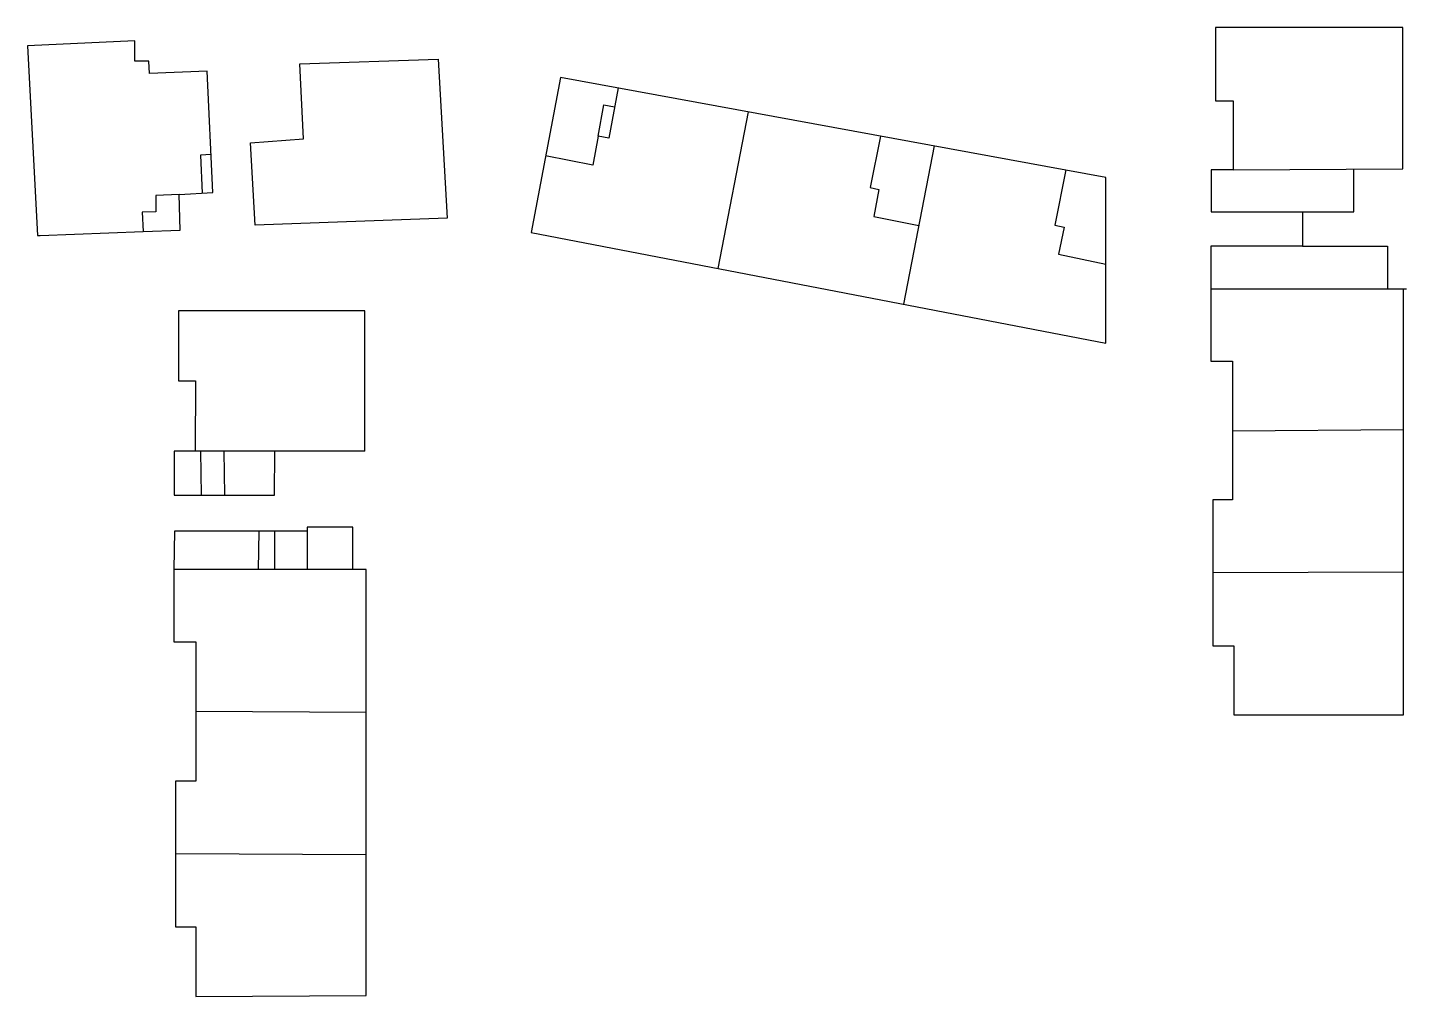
# Model space of a CAD drawing. Header units: inches. Extents: x 0 to 9.23, y 0 to 6.49.
import ezdxf

# ---------------------------------------------------------------- set-up
doc = ezdxf.new("R2010")
doc.units = ezdxf.units.IN
doc.header["$MEASUREMENT"] = 0
doc.layers.add('floors 2-4', color=3, linetype='Continuous')

msp = doc.modelspace()

# ---------------------------------------------------------------- linework, layer by layer
at = {"layer": 'floors 2-4'}
for p, q in [((9.2076, 6.4871), (7.9525, 6.4871)), ((7.9525, 6.4871), (7.9525, 5.9969)), ((9.2076, 5.5402), (9.2076, 6.4871)), ((0.717, 6.3982), (0, 6.3642)), ((0.7191, 6.2621), (0.717, 6.3982)), ((0, 6.3642), (0.066, 5.0955)), ((0.8127, 6.2621), (0.7191, 6.2621)), ((0.8159, 6.1798), (0.8127, 6.2621)), ((1.2023, 6.1963), (0.8159, 6.1798)), ((1.2412, 5.3827), (1.2023, 6.1963)), ((1.823, 6.2434), (2.7494, 6.2765)), ((1.847, 5.7413), (1.823, 6.2434)), ((2.7494, 6.2765), (2.8082, 5.2101)), ((3.5669, 6.1535), (3.3717, 5.1143)), ((7.2194, 5.4843), (3.5669, 6.1535)), ((3.9532, 6.0827), (3.8923, 5.7472)), ((3.8195, 5.7591), (3.8582, 5.9689)), ((3.8582, 5.9689), (3.9302, 5.9559)), ((4.8245, 5.9231), (4.6225, 4.8735)), ((7.9525, 5.9969), (8.0716, 5.9969)), ((8.0716, 5.9969), (8.0716, 5.5355)), ((1.493, 5.7145), (1.847, 5.7413)), ((3.8195, 5.7591), (3.7837, 5.5658)), ((3.8923, 5.7472), (3.8195, 5.7591)), ((5.71, 5.7609), (5.6413, 5.4152)), ((1.229, 5.6372), (1.1573, 5.633)), ((1.1573, 5.633), (1.17, 5.3788)), ((1.5227, 5.1643), (1.493, 5.7145)), ((6.0705, 5.6948), (5.865, 4.6343)), ((3.7837, 5.5658), (3.4683, 5.6288)), ((8.0716, 5.5355), (9.2076, 5.5402)), ((6.9508, 5.5336), (6.8774, 5.1643)), ((7.2194, 4.3736), (7.2194, 5.4843)), ((8.0716, 5.5355), (7.9245, 5.5355)), ((7.9245, 5.5355), (7.9245, 5.2532)), ((8.8806, 5.2532), (8.8806, 5.5389)), ((1.0151, 5.3704), (0.8598, 5.3622)), ((0.8598, 5.3622), (0.8598, 5.2529)), ((1.0151, 5.3704), (1.2412, 5.3827)), ((1.0208, 5.1309), (1.0151, 5.3704)), ((5.6413, 5.4152), (5.6982, 5.4024)), ((5.6982, 5.4024), (5.6664, 5.222)), ((0.8598, 5.2529), (0.7675, 5.2505)), ((0.7675, 5.2505), (0.7739, 5.1215)), ((2.8082, 5.2101), (1.5227, 5.1643)), ((5.6664, 5.222), (5.967, 5.1609)), ((7.9245, 5.2532), (8.8806, 5.2532)), ((8.5361, 5.2532), (8.5361, 5.0239)), ((0.066, 5.0955), (0.0838, 5.0952)), ((0.0838, 5.0952), (0.7739, 5.1215)), ((0.7739, 5.1215), (1.0208, 5.1309)), ((3.3717, 5.1143), (7.2194, 4.3736)), ((6.8774, 5.1643), (6.94, 5.1498)), ((6.94, 5.1498), (6.9015, 4.9692)), ((8.5361, 5.0239), (7.9228, 5.0239)), ((7.9228, 5.0239), (7.9228, 4.7373)), ((8.5361, 5.0239), (9.1045, 5.0239)), ((9.1045, 5.0239), (9.1045, 4.7373)), ((6.9015, 4.9692), (7.2194, 4.9029)), ((7.9228, 4.7373), (9.2316, 4.7373)), ((7.9228, 4.7373), (7.9228, 4.2538)), ((9.2118, 1.8863), (9.2118, 4.7373)), ((2.2588, 4.5913), (1.0102, 4.5913)), ((1.0102, 4.5913), (1.0102, 4.1208)), ((2.2588, 3.6507), (2.2588, 4.5913)), ((7.9228, 4.2538), (8.0672, 4.2538)), ((8.0672, 4.2538), (8.0672, 3.3251)), ((1.0102, 4.1208), (1.1246, 4.1208)), ((1.1246, 4.1208), (1.1219, 3.6507)), ((8.0672, 3.7879), (9.2118, 3.7962)), ((2.2588, 3.6507), (0.9823, 3.6507)), ((0.9823, 3.6507), (0.9823, 3.3556)), ((1.1578, 3.6507), (1.1618, 3.3556)), ((1.3134, 3.6507), (1.3174, 3.3556)), ((1.6525, 3.3556), (1.6565, 3.6507)), ((0.9823, 3.3556), (1.6525, 3.3556)), ((8.0672, 3.3251), (7.9345, 3.3251)), ((7.9345, 3.3251), (7.9345, 2.3466)), ((2.1781, 3.142), (1.8709, 3.142)), ((1.8709, 3.142), (1.8709, 2.8585)), ((2.1781, 2.8585), (2.1781, 3.142)), ((0.9828, 3.1143), (0.9789, 2.8585)), ((1.8709, 3.1143), (0.9828, 3.1143)), ((1.5472, 3.1143), (1.5432, 2.8585)), ((1.6538, 3.1143), (1.6538, 2.8585)), ((2.2667, 2.8585), (0.9789, 2.8585)), ((0.9789, 2.8585), (0.9789, 2.3742)), ((2.2667, 0.0059), (2.2667, 2.8585)), ((7.9345, 2.8393), (9.2118, 2.8435)), ((0.9789, 2.3742), (1.1266, 2.3742)), ((1.1266, 2.3742), (1.1266, 1.4411)), ((7.9345, 2.3466), (8.0755, 2.3466)), ((8.0755, 2.3466), (8.0755, 1.8863)), ((2.2667, 1.9018), (1.1266, 1.9077)), ((8.0755, 1.8863), (9.2118, 1.8863)), ((1.1266, 1.4411), (0.9907, 1.4411)), ((0.9907, 1.4411), (0.9907, 0.4666)), ((0.9907, 0.9568), (2.2667, 0.9509)), ((0.9907, 0.4666), (1.1266, 0.4666)), ((1.1266, 0.4666), (1.1266, 0)), ((1.1266, 0), (2.2667, 0.0059))]:
    msp.add_line(p, q, dxfattribs=at)

doc.saveas('drawing.dxf')
